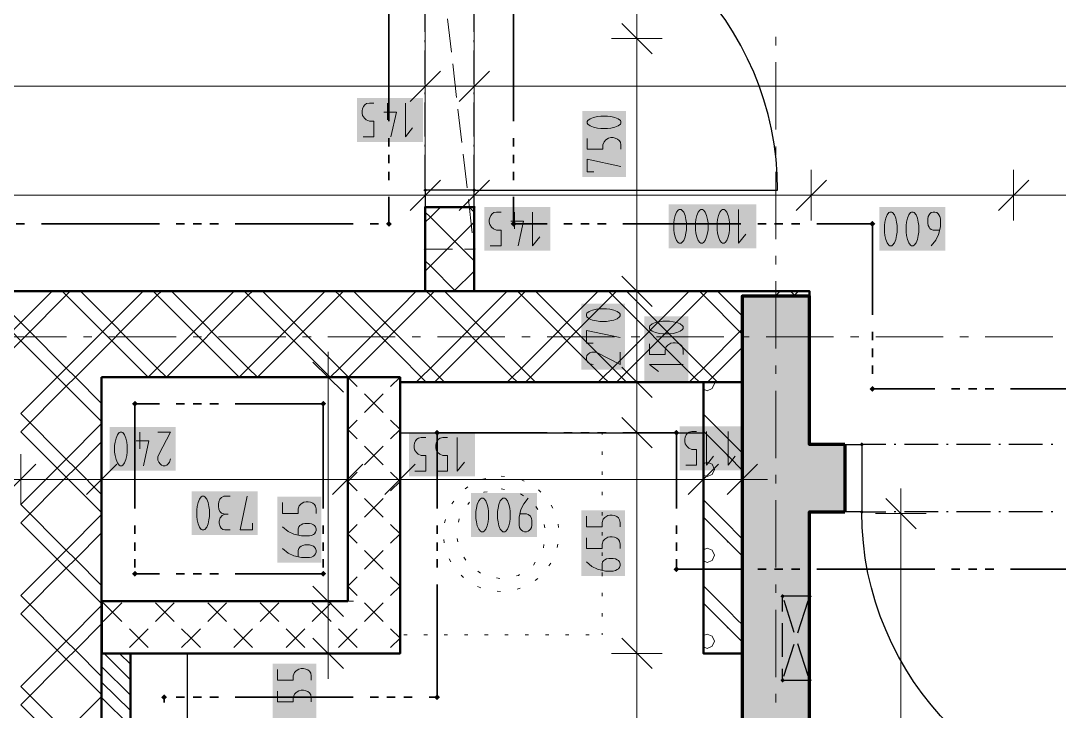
# Model space of a CAD drawing. Header units: millimetres. Extents: x 0 to 594, y 0 to 420.
# Drawn here: x 457.05 to 488.63, y 215.55 to 236.55 of the extents above; entities that cross this region are included whole.
import ezdxf

# ---------------------------------------------------------------- set-up
doc = ezdxf.new("R2010")
doc.units = ezdxf.units.MM
doc.header["$LTSCALE"] = 8
for name, color, linetype in [('PDF_Dokresleni pod rovinou rezu', 7, 'Continuous'), ('PDF_Dvere', 7, 'Continuous'), ('PDF_Instalacni prizdivka do 1m', 7, 'Continuous'), ('PDF_Instalacni prizdivky', 7, 'Continuous'), ('PDF_Koty delkove', 7, 'Continuous'), ('PDF_Osy hlavni', 7, 'Continuous'), ('PDF_Pozarni useky', 7, 'Continuous'), ('PDF_Preklady', 7, 'Continuous'), ('PDF_Pricky CP', 7, 'Continuous'), ('PDF_Pricky sadrokarton', 7, 'Continuous'), ('PDF_Pricky zdene', 7, 'Continuous'), ('PDF_Sanita', 7, 'Continuous'), ('PDF_Steny akusticke', 7, 'Continuous'), ('PDF_Steny obvodove nosne', 7, 'Continuous')]:
    doc.layers.add(name, color=color, linetype=linetype)

msp = doc.modelspace()

# ---------------------------------------------------------------- hatches: boundary and pattern name
at = {"layer": 'PDF_Steny obvodove nosne', "true_color": 0xc0c0c0, "transparency": 33554559}
h = msp.add_hatch(color=9, dxfattribs=at)
h.paths.add_polyline_path([(478.986, 228.171), (478.986, 207.825), (481.036, 207.825), (481.036, 221.611), (481.035, 221.611), (481.035, 223.661), (481.036, 223.661), (481.036, 228.171)], flags=0)
h.paths.add_polyline_path([(478.986, 199.625), (478.986, 183.84), (481.036, 183.84), (481.036, 199.625)], flags=0)

# ---------------------------------------------------------------- linework, layer by layer
at = {"layer": 'PDF_Dokresleni pod rovinou rezu', "lineweight": 25}
for points in [[(480.216, 218.585), (480.216, 219.049)], [(481.036, 219.049), (480.227, 219.049)], [(480.57, 217.943), (480.258, 218.919)], [(480.679, 217.932), (480.991, 218.909)], [(480.216, 217.201), (480.216, 218.226)], [(480.257, 216.615), (480.57, 217.591)], [(480.992, 216.625), (480.679, 217.601)], [(480.216, 216.486), (480.216, 216.843)], [(481.036, 216.486), (480.227, 216.486)]]:
    msp.add_lwpolyline(points, dxfattribs=at)
at = {"layer": 'PDF_Dokresleni pod rovinou rezu', "lineweight": 25, "transparency": 33554559}
for points in [[(480.216, 218.985), (480.152, 219.049), (480.28, 219.049), (480.216, 219.113)], [(480.28, 219.049), (480.216, 218.985), (480.216, 219.113), (480.152, 219.049)], [(480.236, 218.988), (480.155, 219.029), (480.277, 219.068), (480.197, 219.11)], [(481.1, 219.049), (481.036, 218.985), (481.036, 219.113), (480.972, 219.049)], [(481.017, 218.988), (480.975, 219.068), (481.097, 219.029), (481.056, 219.11)], [(480.28, 216.486), (480.216, 216.422), (480.216, 216.55), (480.152, 216.486)], [(480.216, 216.422), (480.152, 216.486), (480.28, 216.486), (480.216, 216.55)], [(480.197, 216.425), (480.155, 216.506), (480.277, 216.467), (480.236, 216.547)], [(481.1, 216.486), (481.036, 216.422), (481.036, 216.55), (480.972, 216.486)], [(481.056, 216.425), (480.975, 216.467), (481.097, 216.506), (481.017, 216.547)]]:
    msp.add_solid(points, dxfattribs=at)
at = {"layer": 'PDF_Dvere', "lineweight": 25}
for points in [[(470.838, 231.4), (480.062, 231.4, 0.414213), (470.838, 240.625)], [(491.849, 221.611), (491.849, 212.386, -0.414213), (482.624, 221.611), (483.353, 221.611)]]:
    msp.add_lwpolyline(points, format="xyb", dxfattribs=at)
for points in [[(469.351, 236.215), (469.351, 237.24)], [(470.838, 236.215), (470.838, 237.24)], [(469.351, 235.907), (469.351, 235.959)], [(470.838, 235.907), (470.838, 235.959)], [(469.351, 234.626), (469.351, 235.651)], [(470.838, 234.626), (470.838, 235.651)], [(469.351, 234.319), (469.351, 234.37)], [(470.838, 234.319), (470.838, 234.37)], [(469.351, 233.037), (469.351, 234.062)], [(470.838, 233.037), (470.838, 234.062)], [(469.351, 232.73), (469.351, 232.781)], [(470.838, 232.73), (470.838, 232.781)], [(469.351, 231.449), (469.351, 232.474)], [(470.838, 231.449), (470.838, 232.474)], [(483.353, 223.661), (482.624, 223.661)], [(483.661, 223.661), (483.61, 223.661)], [(484.942, 223.661), (483.917, 223.661)], [(485.25, 223.661), (485.198, 223.661)], [(486.531, 223.661), (485.506, 223.661)], [(486.838, 223.661), (486.787, 223.661)], [(488.12, 223.661), (487.095, 223.661)], [(488.427, 223.661), (488.376, 223.661)], [(483.661, 221.611), (483.61, 221.611)], [(484.942, 221.611), (483.917, 221.611)], [(485.25, 221.611), (485.198, 221.611)], [(486.531, 221.611), (485.506, 221.611)], [(486.838, 221.611), (486.787, 221.611)], [(488.12, 221.611), (487.095, 221.611)], [(488.427, 221.611), (488.376, 221.611)]]:
    msp.add_lwpolyline(points, dxfattribs=at)
for points in [[(469.351, 231.4), (469.351, 230.887), (470.838, 230.887), (470.838, 231.4)], [(482.112, 223.661), (482.624, 223.661), (482.624, 221.611), (482.112, 221.611)]]:
    msp.add_lwpolyline(points, close=True, dxfattribs=at)
at = {"layer": 'PDF_Dvere', "lineweight": 25, "transparency": 33554559}
for points in [[(469.351, 231.336), (469.287, 231.4), (469.415, 231.4), (469.351, 231.464)], [(470.838, 231.336), (470.773, 231.4), (470.902, 231.4), (470.838, 231.464)], [(482.688, 223.661), (482.624, 223.597), (482.624, 223.725), (482.56, 223.661)], [(482.688, 221.611), (482.624, 221.547), (482.624, 221.675), (482.56, 221.611)]]:
    msp.add_solid(points, dxfattribs=at)
at = {"layer": 'PDF_Instalacni prizdivka do 1m', "lineweight": 25}
for points in [[(477.807, 225.557), (468.583, 225.557), (468.583, 224.02), (477.807, 224.02)], [(460.383, 217.306), (460.383, 198.6), (462.125, 198.6), (462.125, 217.306)]]:
    msp.add_lwpolyline(points, close=True, dxfattribs=at)
at = {"layer": 'PDF_Instalacni prizdivky', "lineweight": 9}
for points in [[(477.807, 225.347), (477.923, 225.299), (478.078, 225.364), (478.142, 225.519), (478.126, 225.557)], [(478.986, 225.501), (478.93, 225.557)], [(478.986, 223.41), (478.838, 223.559), (478.576, 223.82), (477.807, 224.589)], [(478.986, 222.887), (478.576, 223.297), (478.315, 223.559), (477.807, 224.066)], [(477.807, 222.733), (477.923, 222.686), (478.078, 222.75), (478.142, 222.905), (478.078, 223.06), (477.923, 223.125), (477.807, 223.077)], [(478.986, 220.796), (478.838, 220.945), (478.576, 221.206), (477.807, 221.975)], [(478.576, 220.684), (478.315, 220.945), (477.807, 221.452)], [(477.807, 220.12), (477.923, 220.072), (478.078, 220.136), (478.142, 220.292), (478.078, 220.447), (477.923, 220.511), (477.807, 220.463)], [(478.986, 220.274), (478.576, 220.684)], [(478.986, 218.183), (478.838, 218.331), (478.576, 218.593), (477.807, 219.361)], [(478.986, 217.66), (478.576, 218.07), (478.315, 218.331), (477.807, 218.839)], [(477.807, 217.506), (477.923, 217.458), (478.078, 217.523), (478.142, 217.678), (478.078, 217.833), (477.923, 217.897), (477.807, 217.85)]]:
    msp.add_lwpolyline(points, dxfattribs=at)
at = {"layer": 'PDF_Instalacni prizdivky', "lineweight": 50}
msp.add_lwpolyline([(478.986, 217.306), (478.986, 225.557), (477.807, 225.557), (477.807, 217.306), (478.935, 217.306)], close=True, dxfattribs=at)
at = {"layer": 'PDF_Instalacni prizdivky', "lineweight": 9, "transparency": 33554559}
for points in [[(478.537, 223.293), (478.514, 223.316), (478.56, 223.316), (478.537, 223.339)], [(478.537, 220.679), (478.514, 220.702), (478.56, 220.702), (478.537, 220.725)], [(478.537, 218.065), (478.514, 218.088), (478.56, 218.088), (478.537, 218.111)]]:
    msp.add_solid(points, dxfattribs=at)
at = {"layer": 'PDF_Koty delkove', "lineweight": 18}
for points in [[(475.786, 236.012), (475.786, 243.7)], [(476.247, 235.551), (475.324, 236.474)], [(476.554, 236.012), (475.786, 236.012), (475.017, 236.012)], [(475.786, 138.074), (475.786, 141.969), (475.786, 142.597), (475.786, 156.704), (475.786, 175.381), (475.786, 181.641), (475.786, 183.789), (475.786, 189.939), (475.786, 191.425), (475.786, 192.307), (475.786, 198.6), (475.786, 201.344), (475.786, 206.167), (475.786, 211.601), (475.786, 216.087), (475.786, 217.306), (475.786, 224.02), (475.786, 225.557), (475.786, 228.325), (475.786, 236.012)], [(469.351, 235.33), (469.351, 234.562), (469.351, 233.793)], [(470.838, 235.33), (470.838, 234.562), (470.838, 233.793)], [(469.813, 235.023), (468.89, 234.1)], [(471.299, 235.023), (470.376, 234.1)], [(510.402, 234.562), (490.697, 234.562), (470.838, 234.562), (469.351, 234.562), (157.447, 234.562)], [(467.459, 233.024), (467.787, 233.024), (467.787, 233.502), (467.65, 233.502), (467.555, 233.537), (467.5, 233.588), (467.446, 233.673), (467.432, 233.741), (467.432, 233.809), (467.446, 233.878), (467.473, 233.946), (467.514, 233.997), (467.568, 234.032), (467.65, 234.049), (467.787, 234.049)], [(468.198, 234.049), (468.198, 233.537)], [(468.746, 234.049), (468.746, 233.024), (468.964, 233.297)], [(468.089, 233.775), (468.472, 233.775), (468.307, 233.024)], [(474.275, 232.97), (474.275, 232.642), (474.752, 232.642), (474.752, 232.779), (474.787, 232.874), (474.838, 232.929), (474.923, 232.983), (474.991, 232.997), (475.06, 232.997), (475.128, 232.983), (475.196, 232.956), (475.247, 232.915), (475.282, 232.861), (475.3, 232.779), (475.3, 232.642)], [(474.275, 231.957), (474.275, 232.34), (475.3, 232.122)], [(469.351, 232.015), (469.351, 231.246), (469.351, 230.477)], [(470.838, 232.015), (470.838, 231.246), (470.838, 230.477)], [(474.479, 231.957), (474.275, 231.957)], [(481.087, 232.015), (481.087, 231.246), (481.087, 230.477)], [(487.237, 232.015), (487.237, 231.246), (487.237, 230.477)], [(469.813, 231.707), (468.89, 230.785)], [(471.299, 231.707), (470.376, 230.785)], [(481.549, 231.707), (480.626, 230.785)], [(487.698, 231.707), (486.775, 230.785)], [(544.944, 231.246), (533.362, 231.246), (510.402, 231.246), (501.792, 231.246), (492.153, 231.246), (492.136, 231.246), (487.237, 231.246), (481.087, 231.246), (470.838, 231.246), (469.351, 231.246), (434.86, 231.246), (428.813, 231.246), (416.513, 231.246), (405.084, 231.246), (397.192, 231.246), (389.71, 231.246), (312.015, 231.246), (304.533, 231.246), (293.412, 231.246), (290.798, 231.246), (281.778, 231.246)], [(476.907, 230.402), (476.907, 230.197), (476.921, 230.096), (476.948, 229.976), (476.989, 229.873), (477.043, 229.805), (477.071, 229.788), (477.126, 229.788), (477.154, 229.805), (477.208, 229.873), (477.249, 229.976), (477.277, 230.096), (477.291, 230.197), (477.291, 230.402), (477.277, 230.505), (477.249, 230.625), (477.208, 230.727), (477.154, 230.796), (477.126, 230.813), (477.071, 230.813)], [(477.071, 230.813), (477.043, 230.796), (476.989, 230.727), (476.948, 230.625), (476.921, 230.505), (476.907, 230.402)], [(478.468, 230.796), (478.44, 230.813), (478.385, 230.813), (478.358, 230.796), (478.303, 230.727), (478.262, 230.625), (478.235, 230.505), (478.221, 230.402)], [(478.878, 230.813), (478.878, 229.788), (479.097, 230.061)], [(471.326, 229.709), (471.654, 229.709), (471.654, 230.186), (471.517, 230.186), (471.422, 230.221), (471.367, 230.272), (471.312, 230.358), (471.298, 230.425), (471.298, 230.494), (471.312, 230.563), (471.34, 230.63), (471.381, 230.681), (471.435, 230.716), (471.517, 230.734), (471.654, 230.734)], [(472.065, 230.734), (472.065, 230.221)], [(472.613, 230.734), (472.613, 229.709), (472.831, 229.981)], [(478.221, 230.402), (478.221, 230.197), (478.235, 230.096), (478.262, 229.976), (478.303, 229.873), (478.358, 229.805), (478.385, 229.788), (478.44, 229.788), (478.468, 229.805), (478.522, 229.873), (478.563, 229.976), (478.591, 230.096), (478.605, 230.197), (478.605, 230.402), (478.591, 230.505), (478.563, 230.625), (478.522, 230.727), (478.468, 230.796)], [(484.216, 230.716), (484.189, 230.734), (484.134, 230.734), (484.106, 230.716), (484.052, 230.648), (484.011, 230.545), (483.984, 230.425), (483.97, 230.323)], [(483.97, 230.323), (483.97, 230.118), (483.984, 230.016), (484.011, 229.896), (484.052, 229.794), (484.106, 229.725), (484.134, 229.709), (484.189, 229.709), (484.216, 229.725), (484.271, 229.794), (484.312, 229.896), (484.34, 230.016), (484.354, 230.118), (484.354, 230.323), (484.34, 230.425), (484.312, 230.545), (484.271, 230.648), (484.216, 230.716)], [(484.983, 230.186), (484.791, 230.186), (484.736, 230.204), (484.695, 230.238), (484.668, 230.272), (484.641, 230.323), (484.627, 230.391), (484.627, 230.528), (484.641, 230.596), (484.668, 230.648), (484.695, 230.681), (484.736, 230.716), (484.791, 230.734), (484.846, 230.734), (484.901, 230.716), (484.942, 230.681), (484.969, 230.648), (484.997, 230.596), (485.011, 230.528), (485.011, 230.289), (484.956, 230.05), (484.874, 229.879), (484.736, 229.709)], [(471.956, 230.46), (472.339, 230.46), (472.174, 229.709)], [(476.247, 227.864), (475.324, 228.786)], [(476.554, 228.325), (475.786, 228.325), (475.017, 228.325)], [(476.78, 227.413), (476.575, 227.413), (476.474, 227.399), (476.354, 227.372), (476.252, 227.331), (476.183, 227.276), (476.166, 227.249), (476.166, 227.194), (476.183, 227.166), (476.252, 227.112), (476.354, 227.071), (476.474, 227.043), (476.575, 227.029), (476.78, 227.029), (476.883, 227.043), (477.003, 227.071)], [(477.003, 227.071), (477.105, 227.112), (477.174, 227.166), (477.191, 227.194), (477.191, 227.249), (477.174, 227.276), (477.105, 227.331), (477.003, 227.372), (476.883, 227.399), (476.78, 227.413)], [(474.452, 226.75), (474.248, 226.75), (474.248, 227.133), (475.273, 226.915)], [(476.166, 226.729), (476.166, 226.4), (476.644, 226.4), (476.644, 226.537), (476.679, 226.633), (476.73, 226.688), (476.815, 226.742), (476.883, 226.756), (476.952, 226.756), (477.02, 226.742), (477.088, 226.715), (477.139, 226.674), (477.174, 226.619), (477.191, 226.537), (477.191, 226.4)], [(466.398, 225.711), (466.398, 226.48)], [(475.273, 226.476), (475.273, 226.092), (474.589, 226.449), (474.521, 226.476), (474.418, 226.476), (474.351, 226.449), (474.299, 226.408), (474.264, 226.367), (474.248, 226.312), (474.248, 226.258), (474.264, 226.203), (474.299, 226.161), (474.351, 226.12), (474.452, 226.092)], [(466.859, 225.25), (465.936, 226.172)], [(477.191, 226.099), (476.166, 226.099), (476.439, 225.88)], [(476.247, 225.096), (475.324, 226.019)], [(467.166, 225.711), (466.398, 225.711), (465.629, 225.711)], [(466.398, 218.895), (466.398, 225.711)], [(476.554, 225.557), (475.786, 225.557), (475.017, 225.557)], [(476.247, 223.559), (475.324, 224.481)], [(460.672, 224.043), (460.672, 223.531)], [(461.22, 224.043), (461.604, 224.043), (461.247, 223.36), (461.22, 223.291), (461.22, 223.189), (461.247, 223.121), (461.288, 223.07), (461.329, 223.035), (461.384, 223.018), (461.439, 223.018), (461.494, 223.035)], [(469.037, 222.853), (469.366, 222.853), (469.366, 223.33), (469.229, 223.33), (469.134, 223.365), (469.079, 223.416), (469.024, 223.501), (469.01, 223.569), (469.01, 223.638), (469.024, 223.706), (469.051, 223.774), (469.092, 223.825), (469.147, 223.86), (469.229, 223.878), (469.366, 223.878)], [(469.694, 222.853), (470.023, 222.853), (470.023, 223.33), (469.886, 223.33), (469.791, 223.365), (469.736, 223.416), (469.681, 223.501), (469.667, 223.569), (469.667, 223.638), (469.681, 223.706), (469.708, 223.774), (469.75, 223.825), (469.804, 223.86), (469.886, 223.878), (470.023, 223.878)], [(470.324, 223.878), (470.324, 222.853), (470.543, 223.125)], [(476.554, 224.02), (475.786, 224.02), (475.017, 224.02)], [(477.268, 223.036), (477.597, 223.036), (477.597, 223.514), (477.459, 223.514), (477.364, 223.548), (477.309, 223.6), (477.255, 223.685), (477.241, 223.752), (477.241, 223.821), (477.255, 223.89), (477.282, 223.957), (477.323, 224.009), (477.377, 224.043), (477.459, 224.061), (477.597, 224.061)], [(477.898, 224.061), (477.898, 223.036), (478.117, 223.309)], [(478.555, 224.061), (478.555, 223.036), (478.774, 223.309)], [(460.563, 223.77), (460.947, 223.77), (460.782, 223.018)], [(457.051, 223.368), (457.051, 222.599), (457.051, 221.831)], [(459.511, 223.368), (459.511, 222.599), (459.511, 221.831)], [(466.994, 223.368), (466.994, 222.599), (466.994, 221.831)], [(468.583, 223.368), (468.583, 222.599), (468.583, 221.831)], [(477.807, 223.368), (477.807, 222.599), (477.807, 221.831)], [(478.986, 223.368), (478.986, 222.599), (478.986, 221.831)], [(457.513, 223.061), (456.59, 222.138)], [(459.973, 223.061), (459.05, 222.138)], [(461.494, 223.035), (461.535, 223.07), (461.576, 223.121), (461.604, 223.222)], [(467.455, 223.061), (466.533, 222.138)], [(469.044, 223.061), (468.121, 222.138)], [(478.269, 223.061), (477.346, 222.138)], [(479.447, 223.061), (478.525, 222.138)], [(478.986, 222.599), (477.807, 222.599), (474.721, 222.599), (468.583, 222.599), (468.081, 222.599), (466.994, 222.599), (459.511, 222.599), (457.051, 222.599), (456.616, 222.599), (448.39, 222.599), (446.801, 222.599)], [(478.986, 222.599), (479.755, 222.599)], [(483.811, 221.56), (483.811, 222.329)], [(463.416, 222.087), (463.225, 222.087), (463.157, 222.052), (463.102, 222.001), (463.075, 221.916), (463.061, 221.847), (463.061, 221.778), (463.075, 221.693), (463.102, 221.626), (463.157, 221.575), (463.252, 221.54)], [(464.101, 221.266), (464.101, 221.062), (463.718, 221.062), (463.936, 222.087)], [(471.261, 221.313), (471.275, 221.415), (471.275, 221.62), (471.261, 221.722), (471.234, 221.842), (471.192, 221.945), (471.138, 222.013), (471.11, 222.031), (471.056, 222.031), (471.028, 222.013), (470.974, 221.945), (470.933, 221.842), (470.906, 221.722), (470.892, 221.62)], [(472.479, 222.031), (472.342, 221.859), (472.26, 221.688), (472.206, 221.449), (472.206, 221.21), (472.22, 221.142), (472.247, 221.091)], [(484.272, 221.099), (483.35, 222.021)], [(465.009, 221.894), (465.009, 221.565), (465.486, 221.565), (465.486, 221.703), (465.521, 221.798), (465.572, 221.853), (465.657, 221.907), (465.725, 221.921), (465.794, 221.921), (465.862, 221.907), (465.93, 221.88), (465.981, 221.839), (466.016, 221.785), (466.034, 221.703), (466.034, 221.565)], [(463.115, 221.165), (463.088, 221.266), (463.088, 221.335), (463.115, 221.437), (463.17, 221.506), (463.252, 221.54), (463.361, 221.54)], [(470.892, 221.62), (470.892, 221.415), (470.906, 221.313), (470.933, 221.193), (470.974, 221.091), (471.028, 221.022), (471.056, 221.006), (471.11, 221.006), (471.138, 221.022), (471.192, 221.091), (471.234, 221.193), (471.261, 221.313)], [(472.247, 221.091), (472.274, 221.057), (472.315, 221.022), (472.37, 221.006), (472.424, 221.006), (472.479, 221.022), (472.521, 221.057), (472.548, 221.091), (472.576, 221.142), (472.59, 221.21), (472.59, 221.347), (472.576, 221.415), (472.548, 221.483), (472.479, 221.535), (472.424, 221.552), (472.233, 221.552)], [(474.248, 221.485), (474.248, 221.156), (474.726, 221.156), (474.726, 221.294), (474.761, 221.389), (474.812, 221.444), (474.897, 221.498), (474.965, 221.512), (475.033, 221.512), (475.102, 221.498), (475.17, 221.471), (475.221, 221.43), (475.256, 221.376), (475.273, 221.294), (475.273, 221.156)], [(484.58, 221.56), (483.811, 221.56), (483.042, 221.56)], [(483.811, 199.113), (483.811, 203.725), (483.811, 221.56)], [(463.416, 221.062), (463.252, 221.062), (463.197, 221.078), (463.143, 221.113), (463.115, 221.165)], [(465.486, 220.908), (465.486, 221.1), (465.504, 221.155), (465.538, 221.196), (465.572, 221.223), (465.623, 221.25), (465.691, 221.264), (465.828, 221.264), (465.896, 221.25), (465.947, 221.223), (465.981, 221.196), (466.016, 221.155), (466.034, 221.1), (466.034, 221.046), (466.016, 220.991), (465.981, 220.95), (465.947, 220.922), (465.896, 220.894), (465.828, 220.881), (465.589, 220.881), (465.35, 220.936), (465.179, 221.018), (465.009, 221.155)], [(474.248, 220.828), (474.248, 220.499), (474.726, 220.499), (474.726, 220.636), (474.761, 220.732), (474.812, 220.787), (474.897, 220.841), (474.965, 220.855), (475.033, 220.855), (475.102, 220.841)], [(475.102, 220.841), (475.17, 220.814), (475.221, 220.773), (475.256, 220.719), (475.273, 220.636), (475.273, 220.499)], [(465.947, 220.566), (465.981, 220.539), (466.016, 220.498), (466.034, 220.443), (466.034, 220.389), (466.016, 220.334), (465.981, 220.292), (465.947, 220.265), (465.896, 220.237), (465.828, 220.223), (465.589, 220.223), (465.35, 220.279), (465.179, 220.361), (465.009, 220.498)], [(465.486, 220.251), (465.486, 220.443), (465.504, 220.498), (465.538, 220.539), (465.572, 220.566), (465.623, 220.593), (465.691, 220.607), (465.828, 220.607), (465.896, 220.593), (465.947, 220.566)], [(474.726, 219.842), (474.726, 220.034), (474.743, 220.089), (474.777, 220.13), (474.812, 220.157), (474.862, 220.184), (474.931, 220.198), (475.067, 220.198), (475.136, 220.184), (475.187, 220.157), (475.221, 220.13), (475.256, 220.089), (475.273, 220.034), (475.273, 219.979), (475.256, 219.924), (475.221, 219.883), (475.187, 219.856), (475.136, 219.828), (475.067, 219.814), (474.828, 219.814), (474.589, 219.869), (474.418, 219.951), (474.248, 220.089)], [(466.859, 218.434), (465.936, 219.356)], [(467.166, 218.895), (466.398, 218.895), (465.629, 218.895)], [(466.398, 217.306), (466.398, 218.895)], [(466.859, 216.845), (465.936, 217.767)], [(476.247, 216.845), (475.324, 217.767)], [(467.166, 217.306), (466.398, 217.306), (465.629, 217.306)], [(466.398, 217.306), (466.398, 216.537)], [(476.554, 217.306), (475.786, 217.306), (475.017, 217.306)], [(464.86, 216.818), (464.86, 216.49), (465.338, 216.49), (465.338, 216.627), (465.373, 216.722), (465.424, 216.777), (465.509, 216.831), (465.577, 216.845), (465.645, 216.845), (465.714, 216.831), (465.782, 216.804), (465.833, 216.763), (465.868, 216.709), (465.885, 216.627), (465.885, 216.49)], [(464.86, 216.161), (464.86, 215.832), (465.338, 215.832), (465.338, 215.97), (465.373, 216.065), (465.424, 216.12), (465.509, 216.174), (465.577, 216.188), (465.645, 216.188), (465.714, 216.174), (465.782, 216.147), (465.833, 216.106), (465.868, 216.052), (465.885, 215.97), (465.885, 215.832)]]:
    msp.add_lwpolyline(points, dxfattribs=at)
for points in [[(474.889, 233.654), (474.684, 233.654), (474.582, 233.64), (474.462, 233.613), (474.36, 233.572), (474.291, 233.518), (474.275, 233.49), (474.275, 233.436), (474.291, 233.408), (474.36, 233.354), (474.462, 233.313), (474.582, 233.285), (474.684, 233.271), (474.889, 233.271), (474.991, 233.285), (475.111, 233.313), (475.213, 233.354), (475.282, 233.408), (475.3, 233.436), (475.3, 233.49), (475.282, 233.518), (475.213, 233.572), (475.111, 233.613), (474.991, 233.64)], [(477.564, 230.402), (477.564, 230.197), (477.578, 230.096), (477.605, 229.976), (477.646, 229.873), (477.701, 229.805), (477.728, 229.788), (477.783, 229.788), (477.811, 229.805), (477.865, 229.873), (477.906, 229.976), (477.934, 230.096), (477.948, 230.197), (477.948, 230.402), (477.934, 230.505), (477.906, 230.625), (477.865, 230.727), (477.811, 230.796), (477.783, 230.813), (477.728, 230.813), (477.701, 230.796), (477.646, 230.727), (477.605, 230.625), (477.578, 230.505)], [(483.313, 230.323), (483.313, 230.118), (483.327, 230.016), (483.354, 229.896), (483.395, 229.794), (483.449, 229.725), (483.477, 229.709), (483.532, 229.709), (483.559, 229.725), (483.614, 229.794), (483.655, 229.896), (483.683, 230.016), (483.697, 230.118), (483.697, 230.323), (483.683, 230.425), (483.655, 230.545), (483.614, 230.648), (483.559, 230.716), (483.532, 230.734), (483.477, 230.734), (483.449, 230.716), (483.395, 230.648), (483.354, 230.545), (483.327, 230.425)], [(474.862, 227.79), (474.657, 227.79), (474.556, 227.776), (474.436, 227.749), (474.333, 227.708), (474.264, 227.654), (474.248, 227.626), (474.248, 227.572), (474.264, 227.544), (474.333, 227.49), (474.436, 227.448), (474.556, 227.421), (474.657, 227.407), (474.862, 227.407), (474.965, 227.421), (475.084, 227.448), (475.187, 227.49), (475.256, 227.544), (475.273, 227.572), (475.273, 227.626), (475.256, 227.654), (475.187, 227.708), (475.084, 227.749), (474.965, 227.776)], [(459.906, 223.632), (459.906, 223.427), (459.92, 223.326), (459.947, 223.206), (459.988, 223.103), (460.042, 223.035), (460.07, 223.018), (460.124, 223.018), (460.152, 223.035), (460.207, 223.103), (460.248, 223.206), (460.276, 223.326), (460.29, 223.427), (460.29, 223.632), (460.276, 223.735), (460.248, 223.855), (460.207, 223.957), (460.152, 224.026), (460.124, 224.043), (460.07, 224.043), (460.042, 224.026), (459.988, 223.957), (459.947, 223.855), (459.92, 223.735)], [(462.404, 221.676), (462.404, 221.471), (462.418, 221.369), (462.445, 221.25), (462.486, 221.147), (462.54, 221.078), (462.568, 221.062), (462.622, 221.062), (462.65, 221.078), (462.704, 221.147), (462.745, 221.25), (462.773, 221.369), (462.787, 221.471), (462.787, 221.676), (462.773, 221.778), (462.745, 221.898), (462.704, 222.001), (462.65, 222.07), (462.622, 222.087), (462.568, 222.087), (462.54, 222.07), (462.486, 222.001), (462.445, 221.898), (462.418, 221.778)], [(471.549, 221.62), (471.549, 221.415), (471.563, 221.313), (471.59, 221.193), (471.631, 221.091), (471.685, 221.022), (471.713, 221.006), (471.767, 221.006), (471.795, 221.022), (471.85, 221.091), (471.891, 221.193), (471.919, 221.313), (471.932, 221.415), (471.932, 221.62), (471.919, 221.722), (471.891, 221.842), (471.85, 221.945), (471.795, 222.013), (471.767, 222.031), (471.713, 222.031), (471.685, 222.013), (471.631, 221.945), (471.59, 221.842), (471.563, 221.722)]]:
    msp.add_lwpolyline(points, close=True, dxfattribs=at)
at = {"layer": 'PDF_Koty delkove', "color": 7, "lineweight": 18, "true_color": 0xffffff, "transparency": 33554559}
for points in [[(469.283, 234.203), (467.278, 234.203), (469.283, 232.87), (467.278, 232.87)], [(475.453, 231.803), (475.453, 233.808), (474.121, 231.803), (474.121, 233.808)], [(473.15, 230.887), (471.145, 230.887), (473.15, 229.555), (471.145, 229.555)], [(479.416, 230.967), (476.754, 230.967), (479.416, 229.635), (476.754, 229.635)], [(485.164, 230.887), (483.16, 230.887), (485.164, 229.555), (483.16, 229.555)], [(475.427, 225.939), (475.427, 227.944), (474.094, 225.939), (474.094, 227.944)], [(477.345, 225.561), (477.345, 227.566), (476.013, 225.561), (476.013, 227.566)], [(461.757, 224.197), (459.753, 224.197), (461.757, 222.865), (459.753, 222.865)], [(479.092, 224.215), (477.088, 224.215), (479.092, 222.882), (477.088, 222.882)], [(470.862, 224.031), (468.857, 224.031), (470.862, 222.699), (468.857, 222.699)], [(464.255, 222.241), (462.25, 222.241), (464.255, 220.908), (462.25, 220.908)], [(466.187, 220.07), (466.187, 222.075), (464.855, 220.07), (464.855, 222.075)], [(472.743, 222.184), (470.738, 222.184), (472.743, 220.852), (470.738, 220.852)], [(475.427, 219.661), (475.427, 221.665), (474.094, 219.661), (474.094, 221.665)], [(466.039, 214.994), (466.039, 216.999), (464.706, 214.994), (464.706, 216.999)]]:
    msp.add_solid(points, dxfattribs=at)
at = {"layer": 'PDF_Osy hlavni', "lineweight": 18}
for points in [[(480.011, 235.805), (480.011, 236.061)], [(480.011, 233.242), (480.011, 235.292)], [(480.011, 232.474), (480.011, 232.73)], [(480.011, 229.911), (480.011, 231.961)], [(480.011, 229.142), (480.011, 229.399)], [(480.011, 226.58), (480.011, 228.63)], [(458.446, 226.941), (456.396, 226.941)], [(459.215, 226.941), (458.959, 226.941)], [(461.777, 226.941), (459.727, 226.941)], [(462.546, 226.941), (462.29, 226.941)], [(465.108, 226.941), (463.059, 226.941)], [(465.877, 226.941), (465.621, 226.941)], [(468.44, 226.941), (466.39, 226.941)], [(469.208, 226.941), (468.952, 226.941)], [(471.771, 226.941), (469.721, 226.941)], [(472.54, 226.941), (472.283, 226.941)], [(475.102, 226.941), (473.052, 226.941)], [(475.871, 226.941), (475.615, 226.941)], [(478.433, 226.941), (476.383, 226.941)], [(479.202, 226.941), (478.946, 226.941)], [(481.765, 226.941), (479.715, 226.941)], [(482.533, 226.941), (482.277, 226.941)], [(485.096, 226.941), (483.046, 226.941)], [(485.865, 226.941), (485.608, 226.941)], [(488.427, 226.941), (486.377, 226.941)], [(480.011, 225.811), (480.011, 226.068)], [(480.011, 223.249), (480.011, 225.299)], [(480.011, 222.48), (480.011, 222.736)], [(480.011, 219.918), (480.011, 221.968)], [(480.011, 219.149), (480.011, 219.405)], [(480.011, 216.586), (480.011, 218.636)], [(480.011, 215.818), (480.011, 216.074)]]:
    msp.add_lwpolyline(points, dxfattribs=at)
at = {"layer": 'PDF_Pozarni useky', "lineweight": 35}
for points in [[(468.244, 233.499), (468.244, 237.086)], [(472.037, 233.499), (472.037, 237.086)], [(468.244, 232.73), (468.244, 232.986)], [(472.037, 232.73), (472.037, 232.986)], [(468.244, 232.217), (468.244, 232.474)], [(472.037, 232.217), (472.037, 232.474)], [(468.244, 231.705), (468.244, 231.961)], [(472.037, 231.705), (472.037, 231.961)], [(468.244, 230.375), (468.244, 231.192)], [(472.037, 230.375), (472.037, 231.192)], [(457.165, 230.375), (456.909, 230.375)], [(461.265, 230.375), (457.677, 230.375)], [(462.034, 230.375), (461.777, 230.375)], [(462.546, 230.375), (462.29, 230.375)], [(463.059, 230.375), (462.802, 230.375)], [(467.158, 230.375), (463.571, 230.375)], [(467.927, 230.375), (467.671, 230.375)], [(468.244, 230.375), (468.183, 230.375)], [(473.052, 230.375), (472.037, 230.375)], [(473.821, 230.375), (473.565, 230.375)], [(474.333, 230.375), (474.077, 230.375)], [(474.846, 230.375), (474.59, 230.375)], [(478.946, 230.375), (475.358, 230.375)], [(479.715, 230.375), (479.458, 230.375)], [(480.227, 230.375), (479.971, 230.375)], [(480.74, 230.375), (480.483, 230.375)], [(482.946, 230.375), (481.252, 230.375)], [(482.946, 227.605), (482.946, 230.375)], [(482.946, 226.836), (482.946, 227.092)], [(482.946, 226.324), (482.946, 226.58)], [(482.946, 225.811), (482.946, 226.068)], [(484.84, 225.352), (482.946, 225.352)], [(485.608, 225.352), (485.352, 225.352)], [(486.121, 225.352), (485.865, 225.352)], [(486.633, 225.352), (486.377, 225.352)], [(490.733, 225.352), (487.146, 225.352)], [(460.521, 221.711), (460.521, 224.901)], [(461.265, 224.901), (460.521, 224.901)], [(462.034, 224.901), (461.777, 224.901)], [(462.546, 224.901), (462.29, 224.901)], [(463.059, 224.901), (462.802, 224.901)], [(466.248, 221.711), (466.248, 224.901), (463.571, 224.901)], [(473.052, 224.02), (469.71, 224.02)], [(469.71, 221.711), (469.71, 224.02)], [(473.821, 224.02), (473.565, 224.02)], [(474.333, 224.02), (474.077, 224.02)], [(474.846, 224.02), (474.59, 224.02)], [(476.987, 224.02), (475.358, 224.02)], [(476.987, 221.711), (476.987, 224.02)], [(460.521, 220.943), (460.521, 221.199)], [(466.248, 220.943), (466.248, 221.199)], [(469.71, 220.943), (469.71, 221.199)], [(476.987, 220.943), (476.987, 221.199)], [(460.521, 220.43), (460.521, 220.686)], [(466.248, 220.43), (466.248, 220.686)], [(469.71, 220.43), (469.71, 220.686)], [(476.987, 220.43), (476.987, 220.686)], [(460.521, 219.918), (460.521, 220.174)], [(466.248, 219.918), (466.248, 220.174)], [(469.71, 219.918), (469.71, 220.174)], [(476.987, 219.918), (476.987, 220.174)], [(478.946, 219.869), (476.987, 219.869)], [(479.715, 219.869), (479.458, 219.869)], [(480.227, 219.869), (479.971, 219.869)], [(480.74, 219.869), (480.483, 219.869)], [(484.84, 219.869), (481.252, 219.869)], [(485.608, 219.869), (485.352, 219.869)], [(486.121, 219.869), (485.865, 219.869)], [(486.633, 219.869), (486.377, 219.869)], [(490.733, 219.869), (487.146, 219.869)], [(461.265, 219.731), (460.521, 219.731)], [(462.034, 219.731), (461.777, 219.731)], [(462.546, 219.731), (462.29, 219.731)], [(463.059, 219.731), (462.802, 219.731)], [(466.248, 219.731), (463.571, 219.731)], [(469.465, 215.974), (469.71, 215.974), (469.71, 219.405)], [(461.408, 215.818), (461.408, 215.974)], [(462.034, 215.974), (461.777, 215.974)], [(462.546, 215.974), (462.29, 215.974)], [(463.059, 215.974), (462.802, 215.974)], [(467.158, 215.974), (463.571, 215.974)], [(467.927, 215.974), (467.671, 215.974)], [(468.44, 215.974), (468.183, 215.974)], [(468.952, 215.974), (468.696, 215.974)]]:
    msp.add_lwpolyline(points, dxfattribs=at)
at = {"layer": 'PDF_Pozarni useky', "lineweight": 35, "transparency": 33554559}
for points in [[(468.334, 230.375), (468.244, 230.285), (468.244, 230.465), (468.155, 230.375)], [(468.244, 230.285), (468.155, 230.375), (468.334, 230.375), (468.244, 230.465)], [(472.037, 230.285), (471.947, 230.375), (472.126, 230.375), (472.037, 230.465)], [(472.126, 230.375), (472.037, 230.285), (472.037, 230.465), (471.947, 230.375)], [(482.946, 230.285), (482.856, 230.375), (483.035, 230.375), (482.946, 230.465)], [(483.035, 230.375), (482.946, 230.285), (482.946, 230.465), (482.856, 230.375)], [(483.035, 225.352), (482.946, 225.263), (482.946, 225.442), (482.856, 225.352)], [(482.946, 225.263), (482.856, 225.352), (483.035, 225.352), (482.946, 225.442)], [(460.521, 224.811), (460.431, 224.901), (460.611, 224.901), (460.521, 224.99)], [(460.611, 224.901), (460.521, 224.811), (460.521, 224.99), (460.431, 224.901)], [(466.248, 224.811), (466.158, 224.901), (466.338, 224.901), (466.248, 224.99)], [(466.338, 224.901), (466.248, 224.811), (466.248, 224.99), (466.158, 224.901)], [(469.8, 224.02), (469.71, 223.93), (469.71, 224.11), (469.62, 224.02)], [(469.71, 223.93), (469.62, 224.02), (469.8, 224.02), (469.71, 224.11)], [(476.987, 223.93), (476.898, 224.02), (477.077, 224.02), (476.987, 224.11)], [(477.077, 224.02), (476.987, 223.93), (476.987, 224.11), (476.898, 224.02)], [(460.521, 219.641), (460.431, 219.731), (460.611, 219.731), (460.521, 219.821)], [(460.611, 219.731), (460.521, 219.641), (460.521, 219.821), (460.431, 219.731)], [(466.338, 219.731), (466.248, 219.641), (466.248, 219.821), (466.158, 219.731)], [(466.248, 219.641), (466.158, 219.731), (466.338, 219.731), (466.248, 219.821)], [(477.077, 219.869), (476.987, 219.779), (476.987, 219.958), (476.898, 219.869)], [(476.987, 219.779), (476.898, 219.869), (477.077, 219.869), (476.987, 219.958)], [(461.408, 215.884), (461.318, 215.974), (461.497, 215.974), (461.408, 216.063)], [(461.497, 215.974), (461.408, 215.884), (461.408, 216.063), (461.318, 215.974)], [(469.71, 215.884), (469.62, 215.974), (469.8, 215.974), (469.71, 216.063)], [(469.8, 215.974), (469.71, 215.884), (469.71, 216.063), (469.62, 215.974)]]:
    msp.add_solid(points, dxfattribs=at)
at = {"layer": 'PDF_Preklady', "lineweight": 18}
for points in [[(470.143, 235.597), (470.024, 236.615)], [(469.351, 235.19), (469.351, 236.215)], [(470.838, 235.19), (470.838, 236.215)], [(470.302, 234.222), (470.184, 235.24)], [(469.351, 233.806), (469.351, 234.831)], [(470.838, 233.806), (470.838, 234.831)], [(470.461, 232.848), (470.343, 233.866)], [(469.351, 232.422), (469.351, 233.447)], [(470.838, 232.422), (470.838, 233.447)], [(470.621, 231.473), (470.503, 232.491)], [(469.351, 231.039), (469.351, 232.064)], [(470.838, 231.039), (470.838, 232.064)], [(470.78, 230.099), (470.662, 231.117)], [(469.351, 229.655), (469.351, 230.68)], [(470.838, 229.655), (470.838, 230.68)], [(470.182, 229.606), (469.351, 229.606)], [(470.541, 229.606), (470.838, 229.606), (470.822, 229.742)]]:
    msp.add_lwpolyline(points, dxfattribs=at)
at = {"layer": 'PDF_Preklady', "lineweight": 18, "transparency": 33554559}
for points in [[(469.351, 230.841), (469.305, 230.887), (469.397, 230.887), (469.351, 230.933)], [(469.351, 230.841), (469.305, 230.887), (469.397, 230.887), (469.351, 230.933)], [(470.838, 230.841), (470.791, 230.887), (470.884, 230.887), (470.838, 230.933)], [(470.838, 230.841), (470.791, 230.887), (470.884, 230.887), (470.838, 230.933)], [(469.351, 229.56), (469.305, 229.606), (469.397, 229.606), (469.351, 229.652)], [(469.397, 229.606), (469.351, 229.56), (469.351, 229.652), (469.305, 229.606)], [(470.884, 229.606), (470.838, 229.56), (470.838, 229.652), (470.791, 229.606)], [(470.838, 229.56), (470.791, 229.606), (470.884, 229.606), (470.838, 229.652)], [(470.843, 229.56), (470.792, 229.601), (470.883, 229.611), (470.832, 229.652)]]:
    msp.add_solid(points, dxfattribs=at)
at = {"layer": 'PDF_Pricky CP', "lineweight": 9}
for points in [[(466.994, 225.711), (466.994, 225.711)], [(467.278, 225.427), (466.994, 225.711), (466.994, 225.711)], [(466.994, 225.711), (466.994, 225.711)], [(468.583, 225.711), (468.298, 225.427)], [(468.073, 224.632), (467.504, 225.201)], [(468.073, 225.201), (467.504, 224.632)], [(466.994, 224.122), (466.994, 224.122), (467.278, 224.407)], [(468.583, 224.122), (468.298, 224.407)], [(467.278, 223.838), (466.994, 224.122), (466.994, 224.122)], [(468.583, 224.122), (468.298, 223.838)], [(468.073, 223.044), (467.504, 223.612)], [(468.073, 223.612), (467.504, 223.044)], [(466.994, 222.534), (466.994, 222.534), (467.278, 222.818)], [(468.583, 222.534), (468.298, 222.818)], [(467.278, 222.249), (466.994, 222.534), (466.994, 222.534)], [(468.583, 222.534), (468.298, 222.249)], [(468.073, 221.455), (467.504, 222.024)], [(468.073, 222.024), (467.504, 221.455)], [(466.994, 220.945), (466.994, 220.945), (467.278, 221.229)], [(468.583, 220.945), (468.298, 221.229)], [(467.278, 220.661), (466.994, 220.945), (466.994, 220.945)], [(468.583, 220.945), (468.298, 220.661)], [(468.073, 219.866), (467.504, 220.435)], [(468.073, 220.435), (467.504, 219.866)], [(466.994, 219.356), (466.994, 219.356), (467.278, 219.641)], [(468.583, 219.356), (468.298, 219.641)], [(467.278, 219.072), (466.994, 219.356), (466.994, 219.356)], [(468.583, 219.356), (468.298, 219.072)], [(460.129, 218.277), (459.56, 218.846)], [(460.129, 218.846), (459.56, 218.277)], [(461.718, 218.277), (461.149, 218.846)], [(461.718, 218.846), (461.149, 218.277)], [(463.306, 218.277), (462.738, 218.846)], [(463.306, 218.846), (462.738, 218.277)], [(464.895, 218.277), (464.326, 218.846)], [(464.895, 218.846), (464.326, 218.277)], [(466.484, 218.277), (465.915, 218.846)], [(466.484, 218.846), (465.915, 218.277)], [(468.073, 218.277), (467.504, 218.846)], [(468.073, 218.846), (467.504, 218.277)], [(460.923, 217.483), (460.639, 217.767), (460.354, 218.052)], [(460.354, 217.483), (460.639, 217.767), (460.923, 218.052)], [(462.512, 217.483), (462.228, 217.767), (461.943, 218.052)], [(461.943, 217.483), (462.228, 217.767), (462.512, 218.052)], [(464.101, 217.483), (463.816, 217.767), (463.532, 218.052)], [(463.532, 217.483), (463.816, 217.767), (464.101, 218.052)], [(465.689, 217.483), (465.405, 217.767), (465.121, 218.052)], [(465.121, 217.483), (465.405, 217.767), (465.689, 218.052)], [(466.994, 217.767), (466.709, 218.052)], [(466.994, 217.767), (466.994, 217.767), (467.278, 218.052)], [(468.583, 217.767), (468.298, 218.052)], [(466.994, 217.767), (466.709, 217.483)], [(467.278, 217.483), (466.994, 217.767), (466.994, 217.767)], [(468.583, 217.767), (468.298, 217.483)]]:
    msp.add_lwpolyline(points, dxfattribs=at)
at = {"layer": 'PDF_Pricky CP', "lineweight": 50}
for points in [[(466.994, 217.306), (468.583, 217.306), (468.583, 225.557), (468.583, 225.711), (466.994, 225.711), (466.994, 218.895)], [(466.994, 218.895), (459.512, 218.895), (459.512, 217.306), (466.994, 217.306)]]:
    msp.add_lwpolyline(points, dxfattribs=at)
at = {"layer": 'PDF_Pricky sadrokarton', "lineweight": 50}
msp.add_lwpolyline([(459.511, 217.306), (459.511, 191.425), (460.383, 191.425), (460.383, 198.6), (460.383, 217.306)], close=True, dxfattribs=at)
at = {"layer": 'PDF_Pricky sadrokarton', "lineweight": 9}
for points in [[(460.383, 216.508), (459.585, 217.306)], [(460.383, 216.979), (460.056, 217.306)], [(460.383, 216.037), (459.511, 216.908)], [(460.383, 215.566), (459.511, 216.437)], [(460.383, 215.095), (459.511, 215.966)]]:
    msp.add_lwpolyline(points, dxfattribs=at)
at = {"layer": 'PDF_Pricky zdene', "lineweight": 9}
for points in [[(469.813, 230.887), (469.505, 230.58), (469.351, 230.426)], [(470.838, 230.734), (470.684, 230.887)], [(470.838, 229.247), (469.505, 230.58), (469.351, 230.734)], [(470.838, 230.426), (469.505, 229.094), (469.351, 228.94)], [(470.274, 228.325), (469.505, 229.094), (469.351, 229.247)], [(470.838, 228.94), (470.222, 228.325)]]:
    msp.add_lwpolyline(points, dxfattribs=at)
at = {"layer": 'PDF_Pricky zdene', "lineweight": 50}
msp.add_lwpolyline([(470.838, 230.887), (470.838, 229.606), (470.838, 228.325), (470.838, 228.325), (469.351, 228.325), (469.351, 228.325), (469.351, 229.606), (469.351, 230.887), (470.838, 230.887)], dxfattribs=at)
at = {"layer": 'PDF_Sanita', "lineweight": 13}
for points in [[(468.583, 224.02), (468.583, 224.02)], [(468.583, 223.966), (468.583, 224.02)], [(468.583, 224.02), (468.583, 224.02)], [(468.798, 224.02), (468.696, 224.02)], [(469.413, 224.02), (469.311, 224.02)], [(470.028, 224.02), (469.926, 224.02)], [(470.643, 224.02), (470.541, 224.02)], [(471.258, 224.02), (471.156, 224.02)], [(471.873, 224.02), (471.771, 224.02)], [(472.488, 224.02), (472.386, 224.02)], [(473.103, 224.02), (473.001, 224.02)], [(473.718, 224.02), (473.616, 224.02)], [(474.333, 224.02), (474.231, 224.02)], [(474.732, 224.02), (474.732, 224.02)], [(474.732, 223.966), (474.732, 224.02)], [(474.732, 224.02), (474.732, 224.02)], [(468.583, 223.351), (468.583, 223.454)], [(474.732, 223.351), (474.732, 223.454)], [(468.583, 222.736), (468.583, 222.839)], [(471.096, 222.607), (471.195, 222.633)], [(471.658, 222.702), (471.76, 222.693)], [(474.732, 222.736), (474.732, 222.839)], [(470.56, 222.313), (470.644, 222.372)], [(471.658, 222.312), (471.758, 222.292)], [(472.261, 222.595), (472.354, 222.552)], [(472.79, 222.288), (472.863, 222.215)], [(468.583, 222.121), (468.583, 222.224)], [(471.131, 222.206), (471.135, 222.208), (471.231, 222.227)], [(472.248, 222.162), (472.334, 222.105)], [(474.732, 222.121), (474.732, 222.224)], [(470.157, 221.853), (470.215, 221.937)], [(470.644, 221.84), (470.691, 221.911)], [(472.715, 221.775), (472.772, 221.69)], [(473.182, 221.817), (473.226, 221.724)], [(468.583, 221.506), (468.583, 221.609)], [(469.936, 221.283), (469.962, 221.382)], [(470.362, 221.304), (470.382, 221.404)], [(474.732, 221.506), (474.732, 221.609)], [(472.968, 221.227), (472.988, 221.127)], [(473.389, 221.24), (473.398, 221.138)], [(468.583, 220.891), (468.583, 220.994)], [(469.924, 220.671), (469.915, 220.773)], [(470.339, 220.701), (470.319, 220.801)], [(474.732, 220.891), (474.732, 220.994)], [(472.96, 220.624), (472.94, 220.524)], [(473.385, 220.628), (473.358, 220.529)], [(468.583, 220.276), (468.583, 220.379)], [(470.124, 220.093), (470.08, 220.186)], [(470.579, 220.147), (470.522, 220.232)], [(472.693, 220.082), (472.636, 219.997)], [(474.732, 220.276), (474.732, 220.379)], [(468.583, 219.661), (468.583, 219.764)], [(471.034, 219.749), (470.949, 219.806)], [(473.171, 220.054), (473.112, 219.971)], [(474.732, 219.661), (474.732, 219.764)], [(470.509, 219.618), (470.437, 219.69)], [(471.619, 219.586), (471.519, 219.606)], [(472.216, 219.706), (472.18, 219.682), (472.122, 219.671)], [(472.773, 219.589), (472.689, 219.53)], [(468.583, 219.046), (468.583, 219.149)], [(471.035, 219.304), (470.942, 219.347)], [(471.636, 219.19), (471.534, 219.199)], [(472.24, 219.289), (472.141, 219.262)], [(474.732, 219.046), (474.732, 219.149)], [(468.583, 218.431), (468.583, 218.534)], [(474.732, 218.431), (474.732, 218.534)], [(468.583, 217.87), (468.583, 217.919)], [(468.583, 217.87), (468.583, 217.87)], [(468.583, 217.87), (468.583, 217.87)], [(468.798, 217.87), (468.696, 217.87)], [(469.413, 217.87), (469.311, 217.87)], [(470.028, 217.87), (469.926, 217.87)], [(470.643, 217.87), (470.541, 217.87)], [(471.258, 217.87), (471.156, 217.87)], [(471.873, 217.87), (471.771, 217.87)], [(472.488, 217.87), (472.386, 217.87)], [(473.103, 217.87), (473.001, 217.87)], [(473.718, 217.87), (473.616, 217.87)], [(474.333, 217.87), (474.231, 217.87)], [(474.732, 217.87), (474.732, 217.919)], [(474.732, 217.87), (474.732, 217.87)], [(474.732, 217.87), (474.732, 217.87)]]:
    msp.add_lwpolyline(points, dxfattribs=at)
at = {"layer": 'PDF_Steny akusticke', "lineweight": 50}
for points in [[(468.583, 228.325), (446.801, 228.325)], [(468.583, 225.711), (468.583, 225.557), (477.807, 225.557), (478.986, 225.557), (478.986, 228.171), (481.035, 228.171), (481.035, 228.325), (470.838, 228.325), (470.838, 228.325), (469.351, 228.325), (469.351, 228.325), (468.583, 228.325)], [(459.511, 225.711), (466.994, 225.711), (468.583, 225.711)], [(459.511, 189.939), (459.511, 191.425), (459.511, 225.711)]]:
    msp.add_lwpolyline(points, dxfattribs=at)
at = {"layer": 'PDF_Steny akusticke', "lineweight": 9}
for points in [[(455.391, 225.711), (455.668, 225.988), (458.005, 228.325)], [(455.944, 225.711), (458.435, 228.202), (458.312, 228.325)], [(458.712, 225.711), (458.435, 225.988), (456.098, 228.325)], [(458.158, 225.711), (458.435, 225.988), (460.772, 228.325)], [(458.435, 228.202), (458.558, 228.325)], [(458.712, 225.711), (461.203, 228.202), (461.08, 228.325)], [(461.479, 225.711), (461.203, 225.988), (458.866, 228.325)], [(460.926, 225.711), (461.203, 225.988), (463.54, 228.325)], [(461.203, 228.202), (461.326, 228.325)], [(461.479, 225.711), (463.97, 228.202), (463.847, 228.325)], [(464.247, 225.711), (463.97, 225.988), (461.633, 228.325)], [(463.693, 225.711), (463.97, 225.988), (466.307, 228.325)], [(463.97, 228.202), (464.093, 228.325)], [(464.247, 225.711), (466.738, 228.202), (466.615, 228.325)], [(467.014, 225.711), (466.738, 225.988), (464.401, 228.325)], [(466.738, 228.202), (466.861, 228.325)], [(471.842, 228.325), (469.505, 225.988), (468.583, 226.91), (467.168, 228.325)], [(468.583, 227.833), (469.075, 228.325)], [(472.15, 225.557), (471.996, 225.711), (469.505, 228.202), (469.382, 228.325)], [(469.505, 228.202), (469.628, 228.325)], [(472.703, 225.557), (472.549, 225.711), (472.273, 225.988), (469.936, 228.325)], [(471.842, 225.557), (471.996, 225.711), (472.273, 225.988), (474.609, 228.325)], [(474.917, 225.557), (474.763, 225.711), (472.273, 228.202), (472.15, 228.325)], [(472.273, 228.202), (472.396, 228.325)], [(475.47, 225.557), (475.317, 225.711), (475.04, 225.988), (472.703, 228.325)], [(474.609, 225.557), (474.763, 225.711), (475.04, 225.988), (477.377, 228.325)], [(477.684, 225.557), (477.531, 225.711), (475.04, 228.202), (474.917, 228.325)], [(475.04, 228.202), (475.163, 228.325)], [(478.238, 225.557), (478.084, 225.711), (477.807, 225.988), (475.47, 228.325)], [(478.986, 227.023), (477.807, 228.202), (477.684, 228.325)], [(477.807, 228.202), (477.93, 228.325)], [(478.986, 227.577), (478.238, 228.325)], [(479.991, 228.171), (480.144, 228.325)], [(480.606, 228.171), (480.575, 228.202), (480.452, 228.325)], [(480.544, 228.171), (480.575, 228.202), (480.698, 228.325)], [(481.035, 228.295), (481.005, 228.325)], [(458.158, 225.711), (455.668, 228.202)], [(460.926, 225.711), (458.435, 228.202)], [(463.693, 225.711), (461.203, 228.202)], [(466.461, 225.711), (463.97, 228.202)], [(468.583, 226.357), (466.738, 228.202)], [(468.583, 227.279), (469.505, 228.202)], [(469.782, 225.711), (472.273, 228.202)], [(472.549, 225.711), (475.04, 228.202)], [(475.317, 225.711), (477.807, 228.202)], [(466.461, 225.711), (466.738, 225.988), (468.583, 227.833)], [(467.014, 225.711), (468.583, 227.279)], [(477.377, 225.557), (477.531, 225.711), (477.807, 225.988), (478.986, 227.167)], [(478.084, 225.711), (478.986, 226.613)], [(469.382, 225.557), (469.228, 225.711), (468.583, 226.357)], [(469.936, 225.557), (469.782, 225.711), (469.505, 225.988), (469.228, 225.711), (469.075, 225.557)], [(457.051, 224.604), (458.158, 225.711)], [(458.158, 225.711), (458.158, 225.711)], [(458.435, 225.434), (458.158, 225.711)], [(458.158, 225.711), (458.158, 225.711)], [(458.435, 225.434), (458.712, 225.711)], [(459.511, 224.912), (458.712, 225.711)], [(458.712, 225.711), (458.712, 225.711)], [(458.712, 225.711), (458.712, 225.711)], [(469.628, 225.557), (469.782, 225.711)], [(472.396, 225.557), (472.549, 225.711)], [(475.163, 225.557), (475.317, 225.711)], [(477.93, 225.557), (478.084, 225.711)], [(457.051, 224.051), (458.435, 225.434)], [(459.511, 224.358), (458.435, 225.434)], [(459.511, 224.297), (458.435, 223.22), (458.158, 222.944), (458.435, 222.667), (458.712, 222.944), (458.435, 223.22), (457.051, 224.604)], [(458.158, 222.944), (457.051, 224.051)], [(458.712, 222.944), (459.511, 223.743)], [(457.051, 221.837), (458.158, 222.944)], [(459.511, 222.144), (458.712, 222.944)], [(457.051, 221.283), (458.435, 222.667)], [(459.511, 221.591), (458.435, 222.667)], [(458.712, 220.176), (458.435, 220.453), (457.051, 221.837)], [(458.435, 220.453), (459.511, 221.529)], [(458.158, 220.176), (457.051, 221.283)], [(458.712, 220.176), (459.511, 220.976)], [(457.051, 219.069), (458.158, 220.176), (458.435, 220.453)], [(458.435, 219.899), (458.158, 220.176)], [(458.435, 219.899), (458.712, 220.176)], [(459.511, 219.377), (458.712, 220.176)], [(457.051, 218.516), (458.435, 219.899)], [(459.511, 218.823), (458.435, 219.899)], [(458.158, 217.409), (458.435, 217.132), (458.712, 217.409), (458.435, 217.685), (457.051, 219.069)], [(458.158, 217.409), (457.051, 218.516)], [(458.435, 217.685), (459.511, 218.762)], [(458.712, 217.409), (459.511, 218.208)], [(457.051, 216.302), (458.158, 217.409), (458.435, 217.685)], [(459.511, 216.609), (458.712, 217.409)], [(457.051, 215.748), (458.435, 217.132)], [(459.511, 216.056), (458.435, 217.132)], [(458.712, 214.641), (458.435, 214.918), (457.051, 216.302)], [(458.435, 214.918), (459.511, 215.994)], [(458.158, 214.641), (457.051, 215.748)]]:
    msp.add_lwpolyline(points, dxfattribs=at)
at = {"layer": 'PDF_Steny obvodove nosne', "lineweight": 70}
for points in [[(482.112, 223.661), (481.087, 223.661), (481.087, 223.661), (481.036, 223.661), (481.036, 228.171), (481.035, 228.171), (478.986, 228.171), (478.986, 225.557), (478.986, 217.306), (478.986, 207.825)], [(482.112, 223.661), (482.112, 221.611)], [(481.036, 207.825), (481.036, 221.611), (481.087, 221.611), (481.087, 221.611), (482.112, 221.611)]]:
    msp.add_lwpolyline(points, dxfattribs=at)
at = {"layer": 'PDF_Steny obvodove nosne', "color": 9, "lineweight": 9, "true_color": 0xc0c0c0, "transparency": 33554559}
msp.add_solid([(482.112, 221.611), (482.112, 223.661), (481.035, 221.611), (481.035, 223.661)], dxfattribs=at)

doc.saveas('drawing.dxf')
